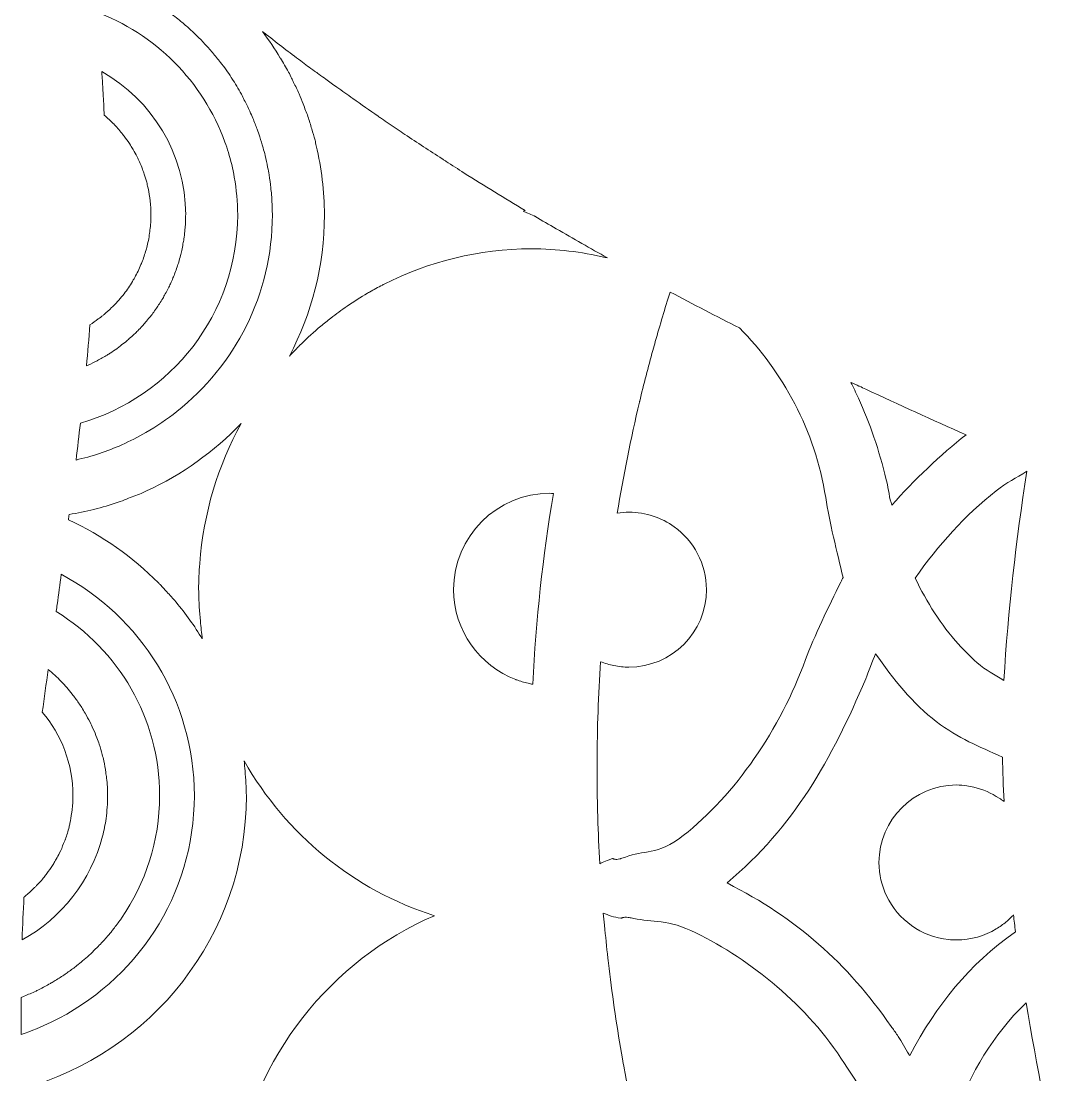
# Model space of a CAD drawing. Header units: millimetres. Extents: x -416 to 1516, y -417 to 43.
# Drawn here: x 816.75 to 848.1, y -100.55 to -68.8 of the extents above; entities that cross this region are included whole.
import ezdxf

# ---------------------------------------------------------------- set-up
doc = ezdxf.new("R2010")
doc.units = ezdxf.units.MM
doc.header["$MEASUREMENT"] = 0
doc.layers.add('Layer 2', color=7, linetype='Continuous')

msp = doc.modelspace()

# ---------------------------------------------------------------- linework, layer by layer
at = {"layer": 'Layer 2', "lineweight": 0}
for points, knots in [([(821.096, -68.45), (821.193, -68.518), (821.288, -68.587), (821.381, -68.659), (821.442, -68.707), (821.502, -68.756), (821.561, -68.805), (821.65, -68.878), (821.737, -68.953), (821.822, -69.03), (821.879, -69.082), (821.936, -69.135), (821.992, -69.188), (822.076, -69.269), (822.158, -69.353), (822.238, -69.438), (822.289, -69.492), (822.341, -69.545), (822.391, -69.601), (822.475, -69.695), (822.555, -69.793), (822.635, -69.891), (822.675, -69.941), (822.718, -69.99), (822.757, -70.041), (822.87, -70.188), (822.978, -70.338), (823.08, -70.494), (823.086, -70.503), (823.092, -70.513), (823.099, -70.523), (823.199, -70.677), (823.293, -70.835), (823.382, -70.997), (823.414, -71.054), (823.442, -71.114), (823.472, -71.173), (823.53, -71.285), (823.587, -71.397), (823.64, -71.512), (823.671, -71.582), (823.7, -71.654), (823.73, -71.725), (823.775, -71.832), (823.819, -71.94), (823.859, -72.051), (823.886, -72.126), (823.912, -72.203), (823.938, -72.28), (823.973, -72.39), (824.007, -72.5), (824.038, -72.611), (824.06, -72.69), (824.081, -72.769), (824.1, -72.849), (824.128, -72.963), (824.152, -73.08), (824.175, -73.197), (824.19, -73.275), (824.206, -73.352), (824.219, -73.431), (824.239, -73.559), (824.254, -73.689), (824.268, -73.819), (824.276, -73.888), (824.286, -73.957), (824.291, -74.027), (824.307, -74.217), (824.315, -74.408), (824.316, -74.601), (824.316, -74.612), (824.317, -74.623), (824.317, -74.634), (824.317, -77.036), (823.189, -79.173), (821.44, -80.56), (821.145, -80.794), (820.832, -81.006), (820.504, -81.194), (820.27, -81.329), (820.029, -81.452), (819.78, -81.562), (819.339, -81.755), (818.88, -81.913), (818.401, -82.02), (818.447, -81.65), (818.49, -81.28), (818.532, -80.909), (821.264, -80.128), (823.272, -77.613), (823.272, -74.634), (823.272, -74.634), (823.272, -74.634), (823.272, -74.634), (823.272, -74.246), (823.235, -73.867), (823.169, -73.498), (823.125, -73.244), (823.064, -72.995), (822.991, -72.752), (822.959, -72.647), (822.924, -72.544), (822.887, -72.441), (822.231, -70.616), (820.785, -69.166), (818.961, -68.505), (818.944, -68.404), (818.928, -68.303), (818.911, -68.203), (818.892, -68.085), (818.874, -67.964), (818.853, -67.849), (818.83, -67.72), (818.804, -67.596), (818.779, -67.471), (818.775, -67.448), (818.77, -67.425), (818.766, -67.402), (818.761, -67.38), (818.757, -67.358), (818.753, -67.336), (818.84, -67.36), (818.924, -67.39), (819.009, -67.418), (819.086, -67.443), (819.163, -67.466), (819.239, -67.492), (819.273, -67.503), (819.308, -67.513), (819.342, -67.525), (819.421, -67.554), (819.497, -67.588), (819.574, -67.621), (819.687, -67.667), (819.801, -67.71), (819.911, -67.761), (819.912, -67.761), (819.913, -67.761), (819.914, -67.762), (820.088, -67.842), (820.258, -67.93), (820.424, -68.023), (820.479, -68.054), (820.532, -68.088), (820.586, -68.12), (820.697, -68.186), (820.807, -68.252), (820.914, -68.323), (820.976, -68.364), (821.036, -68.408), (821.096, -68.45)], [0, 0, 0, 0, 1, 1, 1, 2, 2, 2, 3, 3, 3, 4, 4, 4, 5, 5, 5, 6, 6, 6, 7, 7, 7, 8, 8, 8, 9, 9, 9, 10, 10, 10, 11, 11, 11, 12, 12, 12, 13, 13, 13, 14, 14, 14, 15, 15, 15, 16, 16, 16, 17, 17, 17, 18, 18, 18, 19, 19, 19, 20, 20, 20, 21, 21, 21, 22, 22, 22, 23, 23, 23, 24, 24, 24, 25, 25, 25, 26, 26, 26, 27, 27, 27, 28, 28, 28, 29, 29, 29, 30, 30, 30, 31, 31, 31, 32, 32, 32, 33, 33, 33, 34, 34, 34, 35, 35, 35, 36, 36, 36, 37, 37, 37, 38, 38, 38, 39, 39, 39, 40, 40, 40, 41, 41, 41, 42, 42, 42, 43, 43, 43, 44, 44, 44, 45, 45, 45, 46, 46, 46, 47, 47, 47, 48, 48, 48, 49, 49, 49, 50, 50, 50, 50]), ([(824.067, -69.148), (824.089, -69.165), (824.112, -69.181), (824.134, -69.199), (824.311, -69.336), (824.486, -69.476), (824.664, -69.612), (824.832, -69.74), (825.002, -69.867), (825.172, -69.994), (825.31, -70.097), (825.446, -70.202), (825.584, -70.304), (825.586, -70.303), (825.588, -70.303), (825.589, -70.302), (825.631, -70.333), (825.675, -70.363), (825.717, -70.394), (825.788, -70.446), (825.86, -70.496), (825.931, -70.547), (826.039, -70.626), (826.146, -70.705), (826.255, -70.783), (826.416, -70.899), (826.58, -71.011), (826.743, -71.126), (826.995, -71.305), (827.247, -71.484), (827.501, -71.659), (827.502, -71.66), (827.503, -71.661), (827.504, -71.661), (827.537, -71.684), (827.569, -71.708), (827.602, -71.73), (827.759, -71.838), (827.917, -71.943), (828.075, -72.049), (828.154, -72.102), (828.231, -72.156), (828.31, -72.209), (828.682, -72.458), (829.056, -72.702), (829.432, -72.945), (829.432, -72.945), (829.433, -72.946), (829.433, -72.946), (829.446, -72.954), (829.459, -72.963), (829.471, -72.971), (829.497, -72.988), (829.524, -73.005), (829.55, -73.021), (829.731, -73.139), (829.912, -73.257), (830.095, -73.373), (830.703, -73.756), (831.313, -74.134), (831.93, -74.502), (831.912, -74.509), (831.894, -74.519), (831.876, -74.526), (831.876, -74.526), (831.876, -74.526), (831.876, -74.526), (831.922, -74.545), (831.968, -74.564), (832.014, -74.584), (832.077, -74.61), (832.139, -74.636), (832.202, -74.662), (832.211, -74.667), (832.22, -74.672), (832.229, -74.678), (832.443, -74.804), (832.657, -74.927), (832.872, -75.051), (833.383, -75.348), (833.897, -75.642), (834.413, -75.93), (834.389, -75.924), (834.365, -75.92), (834.34, -75.914), (833.627, -75.749), (832.887, -75.657), (832.125, -75.657), (830.532, -75.657), (829.026, -76.041), (827.688, -76.721), (827.669, -76.73), (827.649, -76.739), (827.63, -76.749), (827.499, -76.816), (827.371, -76.888), (827.244, -76.961), (827.225, -76.972), (827.205, -76.981), (827.186, -76.993), (826.975, -77.115), (826.77, -77.248), (826.57, -77.386), (826.402, -77.501), (826.238, -77.62), (826.077, -77.745), (825.976, -77.824), (825.877, -77.904), (825.778, -77.987), (825.573, -78.159), (825.373, -78.337), (825.182, -78.525), (825.158, -78.549), (825.135, -78.575), (825.111, -78.599), (825.016, -78.694), (824.922, -78.79), (824.83, -78.889), (825.502, -77.617), (825.884, -76.17), (825.884, -74.634), (825.884, -73.917), (825.796, -73.222), (825.639, -72.552), (825.626, -72.496), (825.617, -72.437), (825.603, -72.381), (825.573, -72.267), (825.535, -72.157), (825.502, -72.044), (825.465, -71.92), (825.432, -71.793), (825.39, -71.671), (825.39, -71.671), (825.39, -71.67), (825.39, -71.67), (825.369, -71.608), (825.341, -71.549), (825.319, -71.487), (825.294, -71.422), (825.267, -71.358), (825.243, -71.293), (825.203, -71.191), (825.167, -71.087), (825.123, -70.987), (825.123, -70.987), (825.123, -70.987), (825.123, -70.987), (825.072, -70.869), (825.012, -70.757), (824.956, -70.642), (824.935, -70.6), (824.915, -70.559), (824.895, -70.518), (824.864, -70.456), (824.837, -70.392), (824.805, -70.332), (824.805, -70.331), (824.805, -70.331), (824.805, -70.331), (824.728, -70.188), (824.642, -70.051), (824.559, -69.913), (824.558, -69.911), (824.556, -69.91), (824.555, -69.908), (824.389, -69.635), (824.215, -69.367), (824.022, -69.114), (824.037, -69.126), (824.052, -69.137), (824.067, -69.148)], [0, 0, 0, 0, 1, 1, 1, 2, 2, 2, 3, 3, 3, 4, 4, 4, 5, 5, 5, 6, 6, 6, 7, 7, 7, 8, 8, 8, 9, 9, 9, 10, 10, 10, 11, 11, 11, 12, 12, 12, 13, 13, 13, 14, 14, 14, 15, 15, 15, 16, 16, 16, 17, 17, 17, 18, 18, 18, 19, 19, 19, 20, 20, 20, 21, 21, 21, 22, 22, 22, 23, 23, 23, 24, 24, 24, 25, 25, 25, 26, 26, 26, 27, 27, 27, 28, 28, 28, 29, 29, 29, 30, 30, 30, 31, 31, 31, 32, 32, 32, 33, 33, 33, 34, 34, 34, 35, 35, 35, 36, 36, 36, 37, 37, 37, 38, 38, 38, 39, 39, 39, 40, 40, 40, 41, 41, 41, 42, 42, 42, 43, 43, 43, 44, 44, 44, 45, 45, 45, 46, 46, 46, 47, 47, 47, 48, 48, 48, 49, 49, 49, 50, 50, 50, 51, 51, 51, 52, 52, 52, 53, 53, 53, 54, 54, 54, 55, 55, 55, 56, 56, 56, 57, 57, 57, 57]), ([(820.636, -74.212), (820.631, -74.168), (820.622, -74.125), (820.616, -74.082), (820.603, -73.988), (820.588, -73.895), (820.568, -73.803), (820.557, -73.752), (820.543, -73.703), (820.53, -73.653), (820.509, -73.571), (820.486, -73.489), (820.459, -73.409), (820.442, -73.358), (820.424, -73.307), (820.405, -73.257), (820.376, -73.18), (820.345, -73.105), (820.311, -73.031), (820.289, -72.982), (820.266, -72.933), (820.242, -72.885), (820.205, -72.811), (820.165, -72.74), (820.123, -72.669), (820.097, -72.624), (820.072, -72.58), (820.044, -72.536), (819.997, -72.461), (819.945, -72.39), (819.892, -72.319), (819.866, -72.283), (819.842, -72.246), (819.814, -72.212), (819.736, -72.113), (819.654, -72.018), (819.566, -71.927), (819.562, -71.923), (819.558, -71.917), (819.554, -71.913), (819.554, -71.913), (819.554, -71.913), (819.554, -71.913), (819.551, -71.911), (819.549, -71.909), (819.547, -71.906), (819.451, -71.808), (819.351, -71.715), (819.246, -71.628), (819.244, -71.526), (819.244, -71.424), (819.239, -71.325), (819.239, -71.313), (819.238, -71.3), (819.237, -71.288), (819.232, -71.186), (819.226, -71.086), (819.219, -70.986), (819.218, -70.957), (819.216, -70.929), (819.214, -70.9), (819.214, -70.896), (819.213, -70.891), (819.213, -70.887), (819.213, -70.886), (819.213, -70.885), (819.213, -70.884), (819.203, -70.723), (819.196, -70.56), (819.184, -70.402), (819.182, -70.373), (819.178, -70.346), (819.176, -70.317), (820.683, -71.169), (821.705, -72.782), (821.705, -74.634), (821.705, -74.646), (821.703, -74.658), (821.703, -74.67), (821.702, -74.781), (821.699, -74.891), (821.691, -75), (821.688, -75.044), (821.681, -75.088), (821.677, -75.132), (821.669, -75.208), (821.662, -75.284), (821.651, -75.359), (821.643, -75.409), (821.633, -75.458), (821.624, -75.508), (821.612, -75.576), (821.601, -75.644), (821.586, -75.711), (821.574, -75.762), (821.56, -75.812), (821.547, -75.863), (821.531, -75.927), (821.515, -75.991), (821.496, -76.054), (821.481, -76.104), (821.464, -76.154), (821.447, -76.204), (821.426, -76.265), (821.406, -76.326), (821.383, -76.386), (821.364, -76.436), (821.344, -76.485), (821.323, -76.533), (821.299, -76.592), (821.274, -76.651), (821.247, -76.708), (821.225, -76.756), (821.202, -76.803), (821.178, -76.851), (821.15, -76.907), (821.121, -76.963), (821.09, -77.018), (821.065, -77.064), (821.039, -77.11), (821.012, -77.155), (820.98, -77.209), (820.946, -77.263), (820.912, -77.316), (820.884, -77.36), (820.855, -77.403), (820.826, -77.446), (820.789, -77.498), (820.752, -77.549), (820.714, -77.6), (820.683, -77.641), (820.652, -77.682), (820.62, -77.723), (820.58, -77.772), (820.539, -77.821), (820.497, -77.869), (820.464, -77.908), (820.431, -77.947), (820.396, -77.984), (820.352, -78.032), (820.307, -78.078), (820.262, -78.123), (820.226, -78.159), (820.192, -78.195), (820.155, -78.229), (820.107, -78.275), (820.057, -78.319), (820.007, -78.362), (819.971, -78.394), (819.935, -78.427), (819.898, -78.458), (819.844, -78.502), (819.788, -78.544), (819.732, -78.586), (819.697, -78.614), (819.662, -78.642), (819.626, -78.668), (819.562, -78.713), (819.496, -78.756), (819.431, -78.798), (819.4, -78.818), (819.37, -78.84), (819.339, -78.859), (819.243, -78.918), (819.146, -78.974), (819.046, -79.026), (819.043, -79.028), (819.04, -79.029), (819.038, -79.031), (818.951, -79.076), (818.861, -79.118), (818.771, -79.158), (818.752, -79.167), (818.734, -79.177), (818.715, -79.185), (818.754, -78.774), (818.79, -78.362), (818.822, -77.947), (818.91, -77.892), (818.99, -77.829), (819.073, -77.767), (819.12, -77.732), (819.171, -77.701), (819.217, -77.663), (819.217, -77.663), (819.217, -77.663), (819.218, -77.663), (819.227, -77.655), (819.235, -77.646), (819.245, -77.638), (819.324, -77.571), (819.398, -77.499), (819.472, -77.427), (819.505, -77.395), (819.542, -77.367), (819.574, -77.334), (819.685, -77.217), (819.789, -77.094), (819.885, -76.965), (819.886, -76.964), (819.887, -76.964), (819.887, -76.963), (819.974, -76.846), (820.052, -76.723), (820.126, -76.596), (820.141, -76.571), (820.157, -76.545), (820.171, -76.519), (820.24, -76.394), (820.304, -76.265), (820.359, -76.132), (820.368, -76.111), (820.375, -76.089), (820.384, -76.068), (820.433, -75.945), (820.476, -75.818), (820.512, -75.688), (820.518, -75.666), (820.526, -75.644), (820.532, -75.622), (820.569, -75.481), (820.597, -75.336), (820.618, -75.189), (820.622, -75.158), (820.626, -75.127), (820.629, -75.096), (820.647, -74.944), (820.66, -74.791), (820.66, -74.634), (820.66, -74.491), (820.651, -74.351), (820.636, -74.212)], [0, 0, 0, 0, 1, 1, 1, 2, 2, 2, 3, 3, 3, 4, 4, 4, 5, 5, 5, 6, 6, 6, 7, 7, 7, 8, 8, 8, 9, 9, 9, 10, 10, 10, 11, 11, 11, 12, 12, 12, 13, 13, 13, 14, 14, 14, 15, 15, 15, 16, 16, 16, 17, 17, 17, 18, 18, 18, 19, 19, 19, 20, 20, 20, 21, 21, 21, 22, 22, 22, 23, 23, 23, 24, 24, 24, 25, 25, 25, 26, 26, 26, 27, 27, 27, 28, 28, 28, 29, 29, 29, 30, 30, 30, 31, 31, 31, 32, 32, 32, 33, 33, 33, 34, 34, 34, 35, 35, 35, 36, 36, 36, 37, 37, 37, 38, 38, 38, 39, 39, 39, 40, 40, 40, 41, 41, 41, 42, 42, 42, 43, 43, 43, 44, 44, 44, 45, 45, 45, 46, 46, 46, 47, 47, 47, 48, 48, 48, 49, 49, 49, 50, 50, 50, 51, 51, 51, 52, 52, 52, 53, 53, 53, 54, 54, 54, 55, 55, 55, 56, 56, 56, 57, 57, 57, 58, 58, 58, 59, 59, 59, 60, 60, 60, 61, 61, 61, 62, 62, 62, 63, 63, 63, 64, 64, 64, 65, 65, 65, 66, 66, 66, 67, 67, 67, 68, 68, 68, 69, 69, 69, 70, 70, 70, 71, 71, 71, 72, 72, 72, 73, 73, 73, 74, 74, 74, 75, 75, 75, 76, 76, 76, 77, 77, 77, 77]), ([(836.426, -84.034), (836.041, -83.756), (835.57, -83.59), (835.06, -83.59), (834.941, -83.59), (834.825, -83.602), (834.71, -83.619), (834.892, -82.495), (835.115, -81.38), (835.378, -80.274), (835.38, -80.266), (835.381, -80.258), (835.383, -80.249), (835.506, -79.736), (835.639, -79.226), (835.78, -78.717), (835.804, -78.628), (835.829, -78.54), (835.854, -78.451), (835.996, -77.951), (836.143, -77.453), (836.302, -76.959), (836.302, -76.959), (836.302, -76.959), (836.302, -76.959), (836.996, -77.327), (837.694, -77.688), (838.394, -78.042), (839.673, -79.332), (840.68, -81.139), (840.987, -83.153), (841.094, -83.852), (841.333, -84.821), (841.511, -85.555), (841.489, -85.601), (841.465, -85.65), (841.442, -85.697), (841.086, -86.42), (840.629, -87.353), (840.382, -88.031), (839.62, -90.123), (838.253, -92.118), (836.697, -93.337), (835.904, -93.958), (835.501, -93.758), (834.957, -93.981), (834.903, -94.003), (834.858, -94.017), (834.818, -94.029), (834.808, -94.031), (834.798, -94.034), (834.789, -94.036), (834.753, -94.045), (834.721, -94.051), (834.697, -94.052), (834.696, -94.052), (834.696, -94.052), (834.695, -94.052), (834.674, -94.054), (834.656, -94.052), (834.642, -94.05), (834.637, -94.05), (834.633, -94.049), (834.628, -94.048), (834.619, -94.046), (834.611, -94.044), (834.604, -94.042), (834.601, -94.04), (834.597, -94.039), (834.594, -94.038), (834.588, -94.035), (834.582, -94.032), (834.578, -94.03), (834.573, -94.028), (834.569, -94.026), (834.566, -94.027), (834.529, -94.039), (834.497, -94.052), (834.462, -94.064), (834.387, -94.09), (834.318, -94.118), (834.255, -94.149), (834.23, -94.16), (834.203, -94.171), (834.18, -94.183), (834.153, -93.716), (834.135, -93.249), (834.121, -92.782), (834.118, -92.685), (834.116, -92.588), (834.114, -92.491), (834.103, -92.053), (834.097, -91.616), (834.099, -91.178), (834.099, -91.157), (834.099, -91.135), (834.099, -91.113), (834.103, -90.104), (834.138, -89.098), (834.204, -88.096), (834.334, -88.147), (834.469, -88.187), (834.608, -88.215), (834.754, -88.244), (834.905, -88.26), (835.06, -88.26), (836.349, -88.26), (837.395, -87.215), (837.395, -85.925), (837.395, -85.146), (837.012, -84.459), (836.426, -84.034)], [0, 0, 0, 0, 1, 1, 1, 2, 2, 2, 3, 3, 3, 4, 4, 4, 5, 5, 5, 6, 6, 6, 7, 7, 7, 8, 8, 8, 9, 9, 9, 10, 10, 10, 11, 11, 11, 12, 12, 12, 13, 13, 13, 14, 14, 14, 15, 15, 15, 16, 16, 16, 17, 17, 17, 18, 18, 18, 19, 19, 19, 20, 20, 20, 21, 21, 21, 22, 22, 22, 23, 23, 23, 24, 24, 24, 25, 25, 25, 26, 26, 26, 27, 27, 27, 28, 28, 28, 29, 29, 29, 30, 30, 30, 31, 31, 31, 32, 32, 32, 33, 33, 33, 34, 34, 34, 35, 35, 35, 36, 36, 36, 37, 37, 37, 37]), ([(842.982, -83.381), (842.91, -83.191), (842.875, -82.87), (842.832, -82.685), (842.831, -82.681), (842.831, -82.676), (842.83, -82.673), (842.825, -82.653), (842.819, -82.635), (842.814, -82.615), (842.598, -81.722), (842.319, -80.912), (841.972, -80.152), (841.899, -79.994), (841.829, -79.834), (841.75, -79.68), (841.83, -79.718), (841.911, -79.754), (841.991, -79.792), (841.995, -79.793), (841.999, -79.795), (842.003, -79.797), (842.003, -79.797), (842.005, -79.798), (842.005, -79.798), (842.067, -79.827), (842.13, -79.854), (842.193, -79.884), (843.197, -80.353), (844.204, -80.813), (845.216, -81.261), (844.463, -81.845), (843.633, -82.645), (842.982, -83.381)], [0, 0, 0, 0, 1, 1, 1, 2, 2, 2, 3, 3, 3, 4, 4, 4, 5, 5, 5, 6, 6, 6, 7, 7, 7, 8, 8, 8, 9, 9, 9, 10, 10, 10, 11, 11, 11, 11]), ([(822.099, -86.009), (822.101, -86.302), (822.12, -86.59), (822.147, -86.877), (822.165, -87.055), (822.181, -87.234), (822.206, -87.41), (821.97, -87.021), (821.705, -86.651), (821.416, -86.303), (821.414, -86.301), (821.413, -86.299), (821.411, -86.297), (821.323, -86.191), (821.228, -86.091), (821.135, -85.989), (821.074, -85.923), (821.017, -85.853), (820.955, -85.789), (820.932, -85.766), (820.908, -85.745), (820.886, -85.723), (820.108, -84.936), (819.192, -84.288), (818.172, -83.822), (818.18, -83.768), (818.186, -83.714), (818.193, -83.66), (818.7, -83.579), (819.192, -83.456), (819.667, -83.295), (819.755, -83.265), (819.84, -83.228), (819.927, -83.195), (820.074, -83.14), (820.223, -83.088), (820.366, -83.026), (820.419, -83.003), (820.468, -82.975), (820.521, -82.951), (821.599, -82.459), (822.568, -81.768), (823.373, -80.918), (822.68, -82.184), (822.242, -83.615), (822.128, -85.137), (822.108, -85.398), (822.095, -85.66), (822.095, -85.925), (822.095, -85.925), (822.095, -85.925), (822.095, -85.925), (822.095, -85.953), (822.098, -85.981), (822.099, -86.009)], [0, 0, 0, 0, 1, 1, 1, 2, 2, 2, 3, 3, 3, 4, 4, 4, 5, 5, 5, 6, 6, 6, 7, 7, 7, 8, 8, 8, 9, 9, 9, 10, 10, 10, 11, 11, 11, 12, 12, 12, 13, 13, 13, 14, 14, 14, 15, 15, 15, 16, 16, 16, 17, 17, 17, 18, 18, 18, 18]), ([(846.357, -88.666), (846.06, -88.469), (845.83, -88.378), (845.546, -88.125), (845.348, -87.949), (845.162, -87.763), (844.987, -87.567), (844.461, -86.981), (844.035, -86.31), (843.683, -85.579), (844.377, -84.587), (845.192, -83.687), (846.121, -82.949), (846.454, -82.686), (846.711, -82.57), (847.05, -82.359), (846.719, -84.459), (846.482, -86.544), (846.357, -88.666)], [0, 0, 0, 0, 1, 1, 1, 2, 2, 2, 3, 3, 3, 4, 4, 4, 5, 5, 5, 6, 6, 6, 6]), ([(829.776, -85.925), (829.776, -84.325), (831.078, -83.023), (832.678, -83.023), (832.714, -83.023), (832.747, -83.028), (832.782, -83.03), (832.464, -84.925), (832.257, -86.844), (832.161, -88.776), (832.114, -88.768), (832.068, -88.755), (832.021, -88.745), (831.901, -88.717), (831.784, -88.684), (831.67, -88.642), (831.665, -88.64), (831.661, -88.638), (831.657, -88.636), (830.559, -88.223), (829.776, -87.166), (829.776, -85.925)], [0, 0, 0, 0, 1, 1, 1, 2, 2, 2, 3, 3, 3, 4, 4, 4, 5, 5, 5, 6, 6, 6, 7, 7, 7, 7]), ([(816.749, -99.327), (816.749, -99.317), (816.749, -99.308), (816.749, -99.299), (816.746, -99.018), (816.746, -98.736), (816.747, -98.455), (816.747, -98.377), (816.749, -98.298), (816.75, -98.22), (816.75, -98.218), (816.75, -98.215), (816.75, -98.213), (816.78, -98.201), (816.809, -98.186), (816.839, -98.174), (816.96, -98.125), (817.08, -98.075), (817.197, -98.019), (817.197, -98.019), (817.198, -98.019), (817.198, -98.019), (817.205, -98.015), (817.212, -98.011), (817.22, -98.007), (817.243, -97.995), (817.265, -97.983), (817.289, -97.971), (817.403, -97.914), (817.517, -97.857), (817.628, -97.793), (817.628, -97.793), (817.628, -97.793), (817.628, -97.793), (817.666, -97.771), (817.702, -97.746), (817.74, -97.724), (817.84, -97.664), (817.941, -97.603), (818.039, -97.538), (818.083, -97.508), (818.124, -97.475), (818.167, -97.444), (818.255, -97.382), (818.344, -97.32), (818.429, -97.253), (818.485, -97.209), (818.538, -97.16), (818.592, -97.114), (818.66, -97.057), (818.73, -97.002), (818.796, -96.942), (818.863, -96.88), (818.926, -96.815), (818.991, -96.75), (819.04, -96.702), (819.091, -96.655), (819.139, -96.604), (819.221, -96.518), (819.298, -96.427), (819.375, -96.336), (819.402, -96.305), (819.431, -96.275), (819.457, -96.243), (819.457, -96.242), (819.458, -96.242), (819.458, -96.242), (819.482, -96.212), (819.504, -96.179), (819.528, -96.148), (819.603, -96.053), (819.678, -95.958), (819.748, -95.859), (819.748, -95.859), (819.748, -95.859), (819.748, -95.858), (819.748, -95.858), (819.748, -95.857), (819.749, -95.857), (819.756, -95.846), (819.763, -95.834), (819.77, -95.824), (820.495, -94.775), (820.921, -93.505), (820.921, -92.136), (820.921, -89.788), (819.671, -87.735), (817.806, -86.585), (817.806, -86.583), (817.807, -86.581), (817.807, -86.579), (817.816, -86.51), (817.826, -86.442), (817.835, -86.373), (817.875, -86.068), (817.916, -85.765), (817.956, -85.463), (820.339, -86.739), (821.966, -89.248), (821.966, -92.136), (821.966, -95.142), (820.2, -97.735), (817.655, -98.956), (817.362, -99.097), (817.061, -99.224), (816.749, -99.327)], [0, 0, 0, 0, 1, 1, 1, 2, 2, 2, 3, 3, 3, 4, 4, 4, 5, 5, 5, 6, 6, 6, 7, 7, 7, 8, 8, 8, 9, 9, 9, 10, 10, 10, 11, 11, 11, 12, 12, 12, 13, 13, 13, 14, 14, 14, 15, 15, 15, 16, 16, 16, 17, 17, 17, 18, 18, 18, 19, 19, 19, 20, 20, 20, 21, 21, 21, 22, 22, 22, 23, 23, 23, 24, 24, 24, 25, 25, 25, 26, 26, 26, 27, 27, 27, 28, 28, 28, 29, 29, 29, 30, 30, 30, 31, 31, 31, 32, 32, 32, 33, 33, 33, 34, 34, 34, 35, 35, 35, 35]), ([(842.193, -88.612), (842.275, -88.419), (842.388, -88.061), (842.493, -87.855), (842.992, -88.588), (843.642, -89.385), (844.32, -89.902), (844.998, -90.419), (845.58, -90.64), (846.316, -90.97), (846.324, -91.402), (846.339, -91.854), (846.36, -92.304), (846.314, -92.269), (846.264, -92.242), (846.216, -92.21), (845.985, -92.056), (845.727, -91.942), (845.449, -91.878), (845.38, -91.862), (845.311, -91.848), (845.241, -91.838), (845.138, -91.824), (845.035, -91.811), (844.928, -91.811), (843.639, -91.811), (842.593, -92.857), (842.593, -94.146), (842.593, -94.146), (842.593, -94.146), (842.593, -94.146), (842.593, -94.508), (842.678, -94.848), (842.824, -95.154), (843.168, -95.87), (843.864, -96.385), (844.689, -96.469), (844.768, -96.477), (844.848, -96.481), (844.928, -96.481), (845.366, -96.481), (845.774, -96.359), (846.124, -96.148), (846.231, -96.084), (846.332, -96.011), (846.427, -95.931), (846.443, -95.917), (846.46, -95.906), (846.475, -95.892), (846.526, -95.847), (846.573, -95.799), (846.62, -95.75), (846.627, -95.742), (846.636, -95.735), (846.644, -95.727), (846.664, -95.894), (846.684, -96.061), (846.706, -96.233), (845.295, -97.233), (844.332, -98.428), (843.52, -99.96), (843.512, -99.948), (843.502, -99.932), (843.493, -99.919), (843.387, -99.759), (843.267, -99.538), (843.17, -99.387), (843.162, -99.374), (843.154, -99.359), (843.146, -99.348), (843.085, -99.256), (843.021, -99.173), (842.959, -99.084), (841.619, -97.161), (840.113, -95.834), (838.018, -94.764), (840.033, -93.06), (841.164, -91.052), (842.193, -88.612)], [0, 0, 0, 0, 1, 1, 1, 2, 2, 2, 3, 3, 3, 4, 4, 4, 5, 5, 5, 6, 6, 6, 7, 7, 7, 8, 8, 8, 9, 9, 9, 10, 10, 10, 11, 11, 11, 12, 12, 12, 13, 13, 13, 14, 14, 14, 15, 15, 15, 16, 16, 16, 17, 17, 17, 18, 18, 18, 19, 19, 19, 20, 20, 20, 21, 21, 21, 22, 22, 22, 23, 23, 23, 24, 24, 24, 25, 25, 25, 26, 26, 26, 26]), ([(816.778, -96.466), (816.792, -96.042), (816.814, -95.616), (816.834, -95.19), (816.856, -95.173), (816.874, -95.153), (816.895, -95.135), (816.984, -95.061), (817.073, -94.986), (817.155, -94.904), (817.174, -94.885), (817.191, -94.863), (817.21, -94.843), (817.29, -94.759), (817.37, -94.675), (817.443, -94.585), (817.443, -94.585), (817.443, -94.584), (817.443, -94.584), (817.456, -94.568), (817.467, -94.55), (817.48, -94.533), (817.493, -94.514), (817.507, -94.494), (817.522, -94.475), (817.581, -94.396), (817.641, -94.318), (817.694, -94.235), (817.694, -94.235), (817.695, -94.235), (817.695, -94.235), (817.72, -94.196), (817.739, -94.154), (817.763, -94.114), (817.776, -94.09), (817.79, -94.067), (817.803, -94.044), (817.838, -93.982), (817.876, -93.923), (817.907, -93.859), (817.907, -93.859), (817.907, -93.859), (817.907, -93.858), (817.952, -93.768), (817.989, -93.673), (818.027, -93.578), (818.033, -93.563), (818.04, -93.549), (818.046, -93.534), (818.056, -93.508), (818.069, -93.484), (818.078, -93.458), (818.078, -93.458), (818.078, -93.457), (818.078, -93.457), (818.08, -93.454), (818.08, -93.451), (818.081, -93.448), (818.125, -93.327), (818.16, -93.203), (818.192, -93.077), (818.201, -93.039), (818.209, -92.999), (818.217, -92.96), (818.238, -92.864), (818.256, -92.766), (818.269, -92.666), (818.275, -92.627), (818.281, -92.588), (818.285, -92.548), (818.299, -92.412), (818.309, -92.275), (818.309, -92.136), (818.309, -91.176), (817.96, -90.298), (817.385, -89.617), (817.444, -89.189), (817.504, -88.761), (817.565, -88.33), (817.701, -88.443), (817.831, -88.564), (817.955, -88.691), (817.956, -88.693), (817.957, -88.694), (817.958, -88.695), (818.073, -88.814), (818.181, -88.94), (818.284, -89.07), (818.318, -89.112), (818.348, -89.158), (818.381, -89.202), (818.448, -89.293), (818.514, -89.385), (818.575, -89.48), (818.61, -89.535), (818.642, -89.591), (818.674, -89.647), (818.727, -89.737), (818.778, -89.828), (818.825, -89.921), (818.856, -89.982), (818.884, -90.044), (818.912, -90.106), (818.955, -90.2), (818.994, -90.295), (819.03, -90.391), (819.055, -90.456), (819.079, -90.52), (819.1, -90.586), (819.134, -90.686), (819.162, -90.788), (819.189, -90.891), (819.206, -90.955), (819.224, -91.02), (819.238, -91.085), (819.263, -91.199), (819.281, -91.315), (819.298, -91.432), (819.306, -91.489), (819.317, -91.545), (819.323, -91.603), (819.342, -91.778), (819.354, -91.955), (819.354, -92.136), (819.354, -92.136), (819.354, -92.136), (819.354, -92.136), (819.354, -92.253), (819.349, -92.369), (819.341, -92.483), (819.333, -92.598), (819.321, -92.712), (819.306, -92.825), (819.28, -93.005), (819.243, -93.181), (819.198, -93.355), (818.856, -94.698), (817.965, -95.823), (816.778, -96.478), (816.778, -96.474), (816.778, -96.47), (816.778, -96.466)], [0, 0, 0, 0, 1, 1, 1, 2, 2, 2, 3, 3, 3, 4, 4, 4, 5, 5, 5, 6, 6, 6, 7, 7, 7, 8, 8, 8, 9, 9, 9, 10, 10, 10, 11, 11, 11, 12, 12, 12, 13, 13, 13, 14, 14, 14, 15, 15, 15, 16, 16, 16, 17, 17, 17, 18, 18, 18, 19, 19, 19, 20, 20, 20, 21, 21, 21, 22, 22, 22, 23, 23, 23, 24, 24, 24, 25, 25, 25, 26, 26, 26, 27, 27, 27, 28, 28, 28, 29, 29, 29, 30, 30, 30, 31, 31, 31, 32, 32, 32, 33, 33, 33, 34, 34, 34, 35, 35, 35, 36, 36, 36, 37, 37, 37, 38, 38, 38, 39, 39, 39, 40, 40, 40, 41, 41, 41, 42, 42, 42, 43, 43, 43, 44, 44, 44, 45, 45, 45, 46, 46, 46, 47, 47, 47, 47]), ([(816.796, -101.239), (816.793, -101.145), (816.79, -101.051), (816.787, -100.957), (820.669, -99.901), (823.533, -96.348), (823.533, -92.136), (823.533, -91.883), (823.516, -91.634), (823.494, -91.386), (823.485, -91.286), (823.478, -91.186), (823.466, -91.087), (824.729, -93.297), (826.768, -94.988), (829.205, -95.749), (826.078, -97.087), (823.753, -100.002), (823.174, -103.517), (823.083, -104.073), (823.031, -104.644), (823.031, -105.227), (823.031, -105.227), (823.031, -105.227), (823.031, -105.227), (823.031, -105.427), (823.038, -105.625), (823.049, -105.822), (822.953, -105.648), (822.85, -105.478), (822.743, -105.31), (821.8, -103.831), (820.444, -102.641), (818.838, -101.902), (818.65, -101.815), (818.459, -101.732), (818.264, -101.658), (817.95, -101.539), (817.627, -101.437), (817.297, -101.352), (817.132, -101.31), (816.965, -101.272), (816.796, -101.239)], [0, 0, 0, 0, 1, 1, 1, 2, 2, 2, 3, 3, 3, 4, 4, 4, 5, 5, 5, 6, 6, 6, 7, 7, 7, 8, 8, 8, 9, 9, 9, 10, 10, 10, 11, 11, 11, 12, 12, 12, 13, 13, 13, 14, 14, 14, 14]), ([(837.53, -101.626), (837.199, -101.447), (836.82, -101.345), (836.417, -101.345), (835.961, -101.345), (835.536, -101.478), (835.176, -101.705), (835.172, -101.687), (835.17, -101.67), (835.166, -101.653), (835.076, -101.217), (834.993, -100.781), (834.914, -100.345), (834.897, -100.249), (834.88, -100.154), (834.863, -100.058), (834.705, -99.151), (834.571, -98.244), (834.462, -97.336), (834.449, -97.232), (834.437, -97.128), (834.425, -97.024), (834.388, -96.696), (834.356, -96.367), (834.325, -96.039), (834.313, -95.916), (834.297, -95.792), (834.287, -95.669), (834.433, -95.74), (834.608, -95.789), (834.813, -95.827), (834.813, -95.827), (834.813, -95.827), (834.813, -95.827), (834.813, -95.827), (834.813, -95.827), (834.813, -95.827), (834.813, -95.827), (834.813, -95.826), (834.813, -95.826), (834.816, -95.827), (834.82, -95.826), (834.824, -95.824), (834.828, -95.822), (834.834, -95.819), (834.841, -95.816), (834.843, -95.815), (834.846, -95.814), (834.849, -95.813), (834.856, -95.811), (834.865, -95.808), (834.874, -95.806), (834.878, -95.805), (834.882, -95.804), (834.886, -95.803), (834.901, -95.8), (834.919, -95.798), (834.941, -95.797), (834.966, -95.796), (834.999, -95.798), (835.035, -95.802), (835.044, -95.802), (835.053, -95.804), (835.063, -95.805), (835.104, -95.81), (835.149, -95.817), (835.205, -95.829), (835.763, -95.952), (836.236, -95.851), (837.076, -96.265), (838.726, -97.077), (840.452, -98.461), (841.553, -100.2), (841.935, -100.803), (842.447, -101.57), (842.875, -102.179), (842.778, -102.893), (842.652, -103.795), (842.611, -104.482), (842.493, -106.471), (841.734, -108.449), (840.638, -109.865), (840.132, -110.518), (839.716, -110.606), (839.306, -110.857), (839.262, -110.884), (839.219, -110.911), (839.175, -110.943), (839.174, -110.943), (839.174, -110.943), (839.173, -110.944), (839.136, -110.97), (839.104, -110.99), (839.075, -111.008), (839.065, -111.013), (839.057, -111.017), (839.048, -111.022), (839.03, -111.032), (839.012, -111.041), (838.997, -111.048), (838.989, -111.051), (838.981, -111.055), (838.974, -111.057), (838.96, -111.062), (838.947, -111.066), (838.936, -111.069), (838.931, -111.07), (838.925, -111.072), (838.921, -111.073), (838.907, -111.076), (838.894, -111.077), (838.884, -111.077), (838.884, -111.077), (838.883, -111.077), (838.883, -111.077), (838.867, -111.077), (838.856, -111.074), (838.848, -111.074), (838.845, -111.073), (838.842, -111.074), (838.84, -111.075), (838.839, -111.075), (838.838, -111.075), (838.837, -111.075), (838.545, -111.266), (838.359, -111.457), (838.282, -111.69), (838.103, -111.264), (837.932, -110.837), (837.765, -110.408), (837.73, -110.317), (837.695, -110.226), (837.66, -110.135), (837.498, -109.713), (837.34, -109.29), (837.189, -108.866), (837.189, -108.865), (837.188, -108.864), (837.188, -108.863), (837.022, -108.396), (836.863, -107.929), (836.71, -107.46), (836.704, -107.441), (836.698, -107.423), (836.692, -107.404), (836.541, -106.939), (836.397, -106.473), (836.259, -106.006), (836.311, -106.01), (836.364, -106.014), (836.417, -106.014), (837.707, -106.014), (838.752, -104.969), (838.752, -103.68), (838.752, -102.793), (838.258, -102.022), (837.53, -101.626)], [0, 0, 0, 0, 1, 1, 1, 2, 2, 2, 3, 3, 3, 4, 4, 4, 5, 5, 5, 6, 6, 6, 7, 7, 7, 8, 8, 8, 9, 9, 9, 10, 10, 10, 11, 11, 11, 12, 12, 12, 13, 13, 13, 14, 14, 14, 15, 15, 15, 16, 16, 16, 17, 17, 17, 18, 18, 18, 19, 19, 19, 20, 20, 20, 21, 21, 21, 22, 22, 22, 23, 23, 23, 24, 24, 24, 25, 25, 25, 26, 26, 26, 27, 27, 27, 28, 28, 28, 29, 29, 29, 30, 30, 30, 31, 31, 31, 32, 32, 32, 33, 33, 33, 34, 34, 34, 35, 35, 35, 36, 36, 36, 37, 37, 37, 38, 38, 38, 39, 39, 39, 40, 40, 40, 41, 41, 41, 42, 42, 42, 43, 43, 43, 44, 44, 44, 45, 45, 45, 46, 46, 46, 47, 47, 47, 48, 48, 48, 49, 49, 49, 50, 50, 50, 51, 51, 51, 52, 52, 52, 52]), ([(847.636, -103.866), (847.52, -103.821), (847.402, -103.771), (847.268, -103.696), (846.491, -103.26), (845.782, -102.696), (845.143, -102.053), (845.052, -101.961), (844.958, -101.874), (844.87, -101.779), (845.376, -100.454), (846.007, -99.361), (847.024, -98.375), (847.355, -100.27), (847.711, -102.153), (848.105, -104.039), (847.932, -103.97), (847.786, -103.923), (847.636, -103.866)], [0, 0, 0, 0, 1, 1, 1, 2, 2, 2, 3, 3, 3, 4, 4, 4, 5, 5, 5, 6, 6, 6, 6])]:
    msp.add_open_spline(points, degree=3, knots=knots, dxfattribs=at)

doc.saveas('drawing.dxf')
